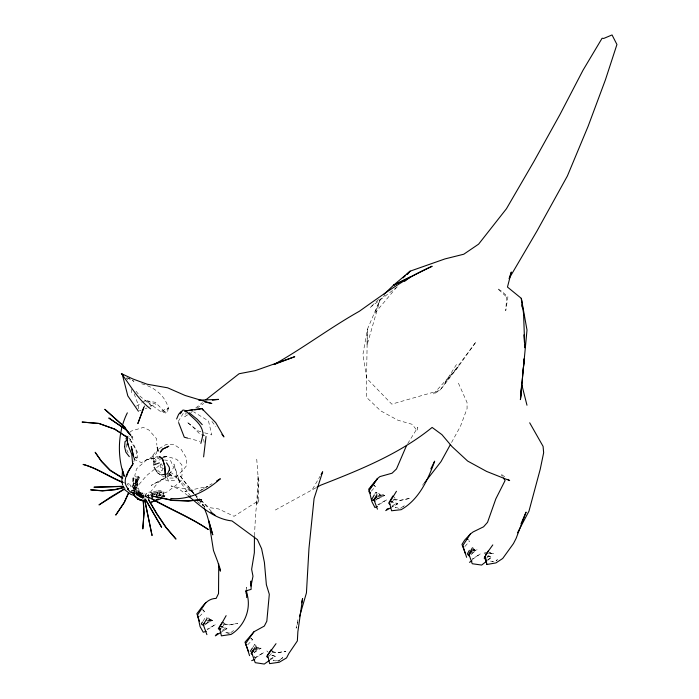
<?xml version="1.0" encoding="UTF-8"?>
<svg xmlns="http://www.w3.org/2000/svg" width="699" height="699" viewBox="0 0 699 699"><rect width="100%" height="100%" fill="white"/><g stroke="black" fill="none" stroke-linecap="round" stroke-linejoin="round"><path stroke-width="0.52" stroke-dasharray="3.5 2.62" d="M138.489 492.83L139.512 494.918L137.913 495.818L137.921 493.477L138.69 492.847L139.66 493.494L140.534 495.696L139.284 496.744L136.724 494.682L136.445 493.127M254.453 535.766L255.633 513.713L259.067 481.401L258.036 476.115L256.559 456.823M126.379 443.769L126.318 448.88L128.127 452.62M138.271 476.657L137.974 479.881L136.637 479.435L137.651 479.418L137.572 480.056L136.558 480.064L135.737 479.217L136.628 476.648L138.271 476.657L137.388 479.217L135.737 479.217M135.405 489.789L135.248 486.923L136.419 484.774L135.685 482.948L132.653 483.769L132.522 486.198L134.112 489.169M139.284 496.744L140.062 493.721L142.858 495.032L143.662 496.867L142.867 498.23L139.284 496.744L140.342 495.582L142.011 496.412L140.953 497.574L141.172 494.376L142.011 496.412M156.497 451.493L156.34 453.616L152.6 456.613L141.416 462.555L134.016 459.418M134.051 489.571L134.357 486.696L135.003 486.478L136.095 490.086L135.693 489.02M153.684 496.439L152.155 496.369L152.207 497.33L153.701 496.998M150.984 498.474L152.05 492.393L148.983 492.026L148.267 494.184L148.616 496.508L150.023 498.929M135.921 495.923L136.471 492.585L135.886 494.324M246.118 589.991L246.668 587.326L246.668 589.371M297.975 619.716L296.123 628.165L297.949 621.944M163.059 495.189L164.029 491.205C157.004 494.726 148.634 496.91 140.849 494.901L138.105 490.986L141.705 498.064L144.475 498.527M135.125 482.301L136.008 479.706L137.589 479.636L137.45 482.791L136.078 482.441L137.056 482.38L137.004 483.009L136.025 483.07L135.125 482.301L136.716 482.231L137.589 479.636M148.092 499.042L148.555 497.461L147.008 493.415L146.353 493.363L145.514 497.024L146.012 498.885M152.05 492.393L151.333 494.551L148.267 494.184M135.886 481.122L136.2 480.161L137.371 480.222L137.991 485.054L136.078 484.992L135.886 482.31L135.886 481.122L137.79 481.183M136.052 484.617L136.34 483.752L137.397 483.813L137.956 488.173L136.235 488.112L136.06 485.691L136.052 484.617L137.773 484.678M133.806 461.672L134.898 458.352L134.391 458.719L137.642 457.565L137.17 451.58L131.744 442.799L128.808 435.923M125.628 439.155L126.676 436.22M142.823 402.222L145.567 400.518L160.534 411.528L165.803 413.013L167.201 409.238L168.38 408.041C164.868 395.11 153.85 386.888 141.329 383.69M154.287 463.192L155.012 461.392L160.508 459.54M141.137 495.006L141.993 492.917L145.008 493.52L145.811 495.582L145.313 496.867L141.137 495.006L144.143 495.608L145.008 493.52M258.831 500.484L256.699 505.185L258.036 476.115L258.831 500.484L234.043 516.299L218.638 508.959L208.818 507.553L200.194 499.462M162.002 491.301L161.6 492.175L158.551 492.76L157.686 490.934L160.298 490.471L161.801 490.235L162.002 491.301L157.887 492M157.397 492.061L155.772 493.311L154.06 493.485L153.396 492.856L153.177 491.738L155.72 491.214L157.179 490.943L157.397 492.061L153.396 492.856M422.65 485.246L423.611 483.324M169.918 472.507L171.744 473.022L176.707 477.059L175.169 480.117L168.739 481.183L163.129 478.972L151.22 485.377L171.491 474.315L158.079 482.546L147.07 496.307L138.979 494.988L137.38 492.69M178.228 421.593L183.47 412.96M451.528 442.528L460.449 426.32L467.089 408.548L467.028 402.467L457.504 381.121M140.953 497.574L141.722 496.203L143.662 496.867M374.813 494.018L375.835 492.21L377.093 492.917M312.549 489.143L320.011 476.334M139.748 494.062L140.613 492.673L142.509 493.485L142.395 496.395L140.744 495.608L139.748 494.062L141.652 494.866L142.509 493.485M407.727 443.568L417.827 427.351L417.154 430.776L412.244 424.354L397.914 420.23L380.667 410.837L366.241 397.076L367.377 329.29L380.177 299.487L384.913 295.013M456.464 364.511L445.368 382.187L458.299 366.678L476.159 341.671L439.872 390.383L433.179 394.271L458.299 366.678L439.872 390.383L391.789 404.144L366.713 378.316L362.903 354.533L367.377 329.29L367.001 345.236L380.177 299.487L374.664 313.44L396.237 287.743M202.937 621.28L205.689 616.999L207.018 617.811M253.003 647.117L254.654 644.539L256.804 646.575L254.654 644.539M169.385 474.132L173.658 467.509L170.643 460.728L164.562 460.012M153.483 461.497L153.02 455.154L156.104 451.292M153.771 461.952L156.41 458.64L159.206 458.64M167.061 475.949L169.036 473.468M375.765 500.37L380.343 494.953L377.932 492.751L380.343 494.953M470.916 554.831L474.839 550.192L472.673 547.448M135.038 489.108L146.641 475.521L155.746 468.321M391.178 502.869L395.11 498.326L394.376 497.068M486.757 557.942L490.698 553.407L489.903 552.114M371.335 491.152L375.346 486.574L373.921 484.914M464.922 546.461L469.606 541.131L468.697 540.816M254.305 652.333L257.686 648.637L255.546 646.601L257.686 648.637M205.366 624.81L210.119 619.664L207.725 617.4L210.119 619.664M269.036 656.186L273.082 651.844L272.584 650.699M137.956 493.171L139.057 492L140.665 492.935L141.049 494.525L140.385 495.233L137.956 493.171L139.573 494.106L140.665 492.935M221.539 627.667L224.938 624.076L222.719 621.691M247.682 644.827L252.514 639.734L251.325 638.213M199.477 616.448L204.405 611.503L203.077 609.79M378.517 299.487L369.911 307.674L397.652 286.625M496.045 560.93L497.417 559.646L495.006 561.681L489.982 561.026L492.795 561.743M137.913 495.818L139.127 494.743L140.534 495.696M187.253 414.83L184.728 416.875L187.323 415.04M195.703 408.024L202.457 402.572M129.804 432.314L131.421 431.021L143.339 427.412L148.852 429.981L156.602 438.771L156.847 445.123M133.596 458.955L136.069 456.971L136.427 452.07L134.54 446.111L131.124 441.375L128.398 440.108M185.034 414.315L186.388 413.24M156.567 467.666L159.057 465.7L163.505 468.854M487.509 560.511L491.685 557.26L487.553 556.011M230.836 632.586L234.672 629.738M471.93 553.538L477.102 549.711M190.783 412.593L192.513 411.37M196.838 408.312L203.758 403.419M403.14 506.539L404.372 505.674M270.19 659.891L275.249 656.335L270.041 654.657M222.273 630.393L225.847 627.894L227.053 628.506L221.627 631.905M472.419 559.41L480.501 553.765L471.921 559.235M403.402 506.294L400.239 508.418L395.25 507.474L399.05 508.645M253.99 652.77L260.893 648.13M255.38 657.951L263.977 652.403L254.777 657.759M391.938 506.085L396.516 503.184L397.696 503.813L392.165 506.958M207.096 629.825L215.676 624.425L207.42 629.021M220.648 632.49L227.053 628.506L218.804 625.981M136.401 406.198L141.906 402.79M378.509 504.905L387.01 499.671L377.818 504.669M487.666 559.716L491.685 557.26L487.64 556.186M136.724 494.682L138.28 493.756L139.512 494.918M159.18 448.644L166.545 444.267L173.623 444.258L181.085 449.265L186.074 457.373L186.685 465.482L182.684 470.497L174.759 478.064L167.113 478.064M138.297 493.048L137.31 493.625L136.087 492.751M199.171 491.231L212.068 483.638M200.901 490.322L208.049 486.338L184.903 491.327L193.518 490.628L171.045 485.954L179.25 489.204L187.358 495.215M391.003 507.491L397.696 503.813L389.876 501.209M275.336 510.017L315.948 487.788M158.175 495.32L167.411 491.825L176.733 484.669L181.224 480.781L182.02 474.77L181.871 464.922L176.725 459.313L167.428 456.587L162.474 456.447M269.866 659.218L275.249 656.335L270.129 654.806M204.859 624.111L212.679 620.205L204.921 624.137M133.098 489.23L135.501 488.033L136.987 490.025M376.7 499.278L384.66 495.469L376.438 499.462M137.668 491.991L135.283 493.013L136.34 494.857L138.725 493.844L138.018 492.087M139.372 410.89L141.294 410.164M145.13 408.705L147.052 407.98M135.457 482.791L134.767 483.752L135.789 484.136L135.457 482.791L134.767 483.752M149.944 406.25L155.903 404.144L145.567 400.518L155.475 402.397L165.803 413.013M159.59 495.993L160.919 495.574M472.253 551.231L477.225 549.729L472.227 551.03M471.065 550.393L475.879 548.942L470.977 550.462M152.032 497.059L154.025 496.473M158.516 456.325L146.973 459.601L136.558 468.811L134.855 475.241L136.873 483.944L133.937 487.439L137.266 485.386L138.612 479.243L140.377 476.22L139.485 477.041L133.684 476.875L132.758 478.326L132.889 481.812L134.706 488.898M136.419 484.774L133.395 485.595L132.653 483.769M254.794 649.825L261.085 648.148L255.318 649.432M255.668 648.384L259.74 647.3L254.654 648.716M207.454 621.455L212.679 620.205L207.446 620.878M208.302 620.065L211.351 619.34L206.24 620.668M377.32 495.984L383.401 494.604L378.43 495.827M378.421 496.884L384.66 495.469L378.316 496.264M156.375 495.678L160.866 494.508L159.512 493.005L158.97 493.555L157.825 492.463L157.214 492.612L157.205 494.036L156.218 493.975L156.375 495.678L156.218 493.975M148.171 499.138L150.145 498.702M152.906 493.616L152.959 495.469L152.793 492.795L151.866 492.952L151.945 493.669L153.465 493.477L154.496 494.455L154.986 493.966L156.218 495.32M160.962 457.539L146.973 459.601L157.922 457.854M162.046 457.382L167.428 456.587L162.142 457.295M136.025 487.684L131.98 487.806L133.422 488.793L135.073 487.29L136.025 487.684L136.663 490.532M159.337 495.268L161.198 495.224M150.503 497.767L144.352 497.845L138.952 495.949L134.724 492.279M487.43 553.477L484.424 553.363L483.219 552.236L488.182 552.848M488.435 553.521L494.141 553.582L489.178 552.97M159.023 495.014L161.041 495.102M152.006 494.84L152.155 496.369L152.006 494.84L152.906 494.892L152.915 493.608L151.945 493.669M272.234 652.385L277.372 652.735L285.908 651.215L278.036 652.63L271.92 651.695M222.946 624.452L229.167 624.915L237.704 623.386L229.831 624.801L223.68 623.805M146.475 497.295L148.555 497.461M393.126 499.706L400.055 500.388L410.383 498.273L400.649 500.301L392.768 498.85M168.817 473.843L172.26 476.482L176.707 477.059M230.067 633.154L224.912 632.333L228.8 633.425M204.938 435.608L200.316 434.49L191.919 426.023L186.93 422.056L198.359 430.995L203.523 432.498M187.419 438.046L199.958 441.322M220.797 626.505L225.847 627.894M204.562 432.803L211.797 434.909L208.494 420.981L193.623 411.816M252.514 639.734L250.382 637.925M389.85 501.166L396.516 503.184M375.346 486.574L373.021 484.634M204.405 611.503L202.09 609.423M162.605 476.325L164.405 477.024M134.732 457.137L137.056 458.125M143.548 497.373L138.245 495.102L135.431 492.847M122.806 482.17L124.772 483.061M126.965 377.565L133.99 381.357L128.529 378.22M473.538 549.431L474.839 550.192M133.02 439.549L130.678 436.027M128.808 438.352L130.73 439.671L128.074 437.923M157.467 472.646L162.386 475.958M157.397 472.83L160.866 475.163M271.64 650.821L273.082 651.844M489.117 552.254L490.698 553.407M223.365 622.905L224.938 624.076M504.765 476.893L500.694 473.817L502.345 476.342M197.336 501.489L203.042 505.962M136.253 489.868L137.546 490.899M157.677 470.392L161.696 473.66M151.84 406.154L140.123 396.263L134.426 389.221M126.021 377.949L127.568 379.304L127 378.727M266.826 650.918L268.128 652.115M193.92 493.581L177.459 478.151L173.929 464.022L179.695 482.153L177.459 478.151L190.818 496.386M194.706 494.324L199.407 498.728M136.707 492.673L138.813 494.315L139.538 493.643L138.821 491.86M169.394 473.503L172.26 476.482M211.413 511.353L201.364 500.781L203.357 505.823M131.482 435.879L132.889 437.487L131.325 435.975M193.317 493.398L179.521 475.11L194.173 493.59M196.017 496.613L198.053 499.025M198.726 499.829L204.816 507.072M194.838 494.429L198.167 498.632M198.831 499.47L204.824 507.028M211.911 421.462L215.921 426.617M375.835 492.21L376.979 493.695M166.947 477.417L168.739 481.183M254.235 656.204L255.476 659.131M134.182 393.808L138.175 404.564L138.35 409.343M203.654 439.348L204.134 442.406M134.54 491.266L133.465 480.213L133.99 478.334L132.871 485.674L133.081 489.719M163.112 493.87L163.024 492.821L163.05 494.394M153.02 455.154L153.841 466.224M156.27 494.621L156.427 496.736M152.059 495.425L152.207 497.33M155.012 461.392L155.134 464.992M131.578 389.221L131.622 393.528M506.679 297.031L505.753 310.732L507.911 296.822L501.489 291.116L497.461 288.53L506.679 297.031M133.457 478.666L132.889 481.812L133.457 478.666M143.19 495.844L142.701 498.536L143.278 496.473L146.344 496.998L145.584 494.962L143.505 494.577L143.19 495.844M160.665 464.171L160.49 467.998L161.888 470.943L162.937 468.959L162.78 466.644L161.373 463.786L160.665 464.171M168.38 408.041L167.507 411.929L160.534 411.528L168.38 408.041M144.492 405.647L143.758 407.639L144.492 405.647M136.978 480.44L136.27 481.061L137.432 481.122L136.978 480.44M137.039 483.996L136.401 484.564L137.458 484.617L137.039 483.996M281.007 658.965L277.975 661.525L273.108 660.153L278.272 660.983L282.877 657.567L281.007 658.965M129.044 483.656L127.262 483.988L129.201 486.355L131.298 486.408L129.044 483.656M139.354 494.044L138.664 488.024L139.354 494.044M157.266 494.674L157.205 492.62L157.266 494.674"/><path stroke-width="1.05" d="M254.445 536.832L254.349 552.76L251.631 569.318L252.994 576.203L250.985 586.05L251.063 581.009L251.116 589.371L245.934 590.882L246.179 593.792M218.752 563.936L218.525 593.591L216.157 598.396C206.546 598.527 202.16 607.169 196.856 613.687L199.477 621.297M122.587 469.134L121.853 480.755L122.552 484.722M124.658 446.565L125.016 441.663L127.489 439.68M509.37 277.686L511.345 272.025L507.465 287.062L521.34 298.377L527.002 330.042L520.432 399.583L521.585 385.245M522.948 372.733L524.233 358.639L520.432 399.583M203.61 456.866L206.03 436.491M301.662 602.818L302.58 598.597L297.87 631.713L297.355 640.931L288.897 653.399L286.546 657.925L279.233 662.259L269.622 663.631L267.708 655.286L276.018 643.674M200.849 443.402L202.937 434.988M128.004 488.653L127.83 489.344L130.704 492.323L134.252 493.311L132.924 492.734L134.558 494.674M299.46 616.754L306.442 592.892L308.967 548.4L314.078 498.483L322.676 471.764L321.077 474.507M126.536 476.526L128.153 471.825L133.247 463.323M520.965 523.848L526.085 512.105L516.089 538.457L513.459 543.577L502.712 558.475L495.993 562.896L486.854 564.504L485.167 556.439L485.849 554.56L492.795 544.914M128.179 488.426L127.83 489.344L127.9 488.575C121.443 480.999 127.987 471.196 132.714 464.617L131.744 454.219L127.629 444.136L126.755 436.167L127.637 441.13M176.629 418.981L178.638 414.254L183.007 410.025L186.808 410.82M406.608 445.368L396.482 468.95L392.069 473.206L379.88 476.604L377.635 478.422L370.391 487.369L377.635 478.422L369.212 490.462L371.877 501.681L374.944 507.57L377.425 506.373M127.34 412.838C117.764 431.694 116.995 456.473 124.221 476.377L123.05 471.205M128.581 492.751L124.221 502.406L115.746 515.102L124.317 502.502L128.695 492.865M169.595 469.282L167.498 473.922L161.355 474.883M430.82 468.872L434.664 461.165C427.937 479.776 419.085 499.47 401.13 509.685L391.58 510.768L389.535 502.59L396.447 491.283M253.047 651.407L253.964 649.598L251.876 653.312L255.214 662.669L264.283 664.05L269.342 660.485M517.496 532.839L528.968 511.144L540.231 469.247L543.647 452.751L543.088 446.381L529.693 422.799M450.471 444.433L441.025 461.593L424.616 482.712M469.361 550.314L467.334 553.949L468.662 555.163M472.323 547.902L468.278 555.163L469.614 556.378M374.297 494.918L371.737 499.436L373.013 500.598L374.97 498.273M376.91 494.56L373.843 499.977L375.118 501.139M488.321 550.969L484.189 558.16L485.447 559.453M226.127 615.653L219.477 627.492L221.4 635.845L231.037 634.439C245.34 625.622 252.409 606.872 245.934 590.882M392.855 495.975L388.67 503.14L389.867 504.381M509.038 278.63L536.858 231.238L567.378 175.999L588.13 126.257L605.421 79.826L616.937 44.5L612.044 34.95L603.744 38.436L602.092 38.253L582.983 70.284L560.03 114.4L533.791 161.705L506.46 208.721L478.605 244.152L463.769 254.226L444.983 258.91L410.147 271.16L393.388 285.358L383.996 294.279M207.184 618.266L203.418 624.347L203.986 625.116M222.168 622.556L218.324 628.576L219.503 629.834L220.858 628.392M202.387 622.136L201.286 623.849L202.535 625.081L204.597 622.923M250.251 651.407L252.453 647.973M254.995 647.457L251.142 653.478L252.278 654.552M503.446 478.029L505.089 480.554L495.844 498.841L487.535 522.328L483.559 526.81L473.101 531.939L470.401 533.975L462.782 545.648L466.626 557.339M271.133 649.677L266.651 656.483L267.691 657.637M205.821 602.547L197.572 614.945L200.071 626.592L203.252 632.219L206.196 631.311M180.115 413.843L181.723 411.493L180.176 412.628M180.595 413.161L181.723 411.493M470.462 552.883L471.528 551.31L469.081 554.735M188.171 495.818C201.006 506.513 214.593 519.139 231.946 520.904L257.415 539.619L261.609 548.732L264.405 562.346L266.371 584.714L269.307 594.281L266.826 621.201L264.327 626.068L253.999 631.747L245.664 643.508L249.56 655.653M374.481 499.654L376.927 496.57L374 499.907L377.451 509.178M160.403 452.104L162.797 449.142L168.791 446.25L162.614 449.055L160.22 452M407.368 274.48L410.147 271.16L406.993 274.139M123.557 375.468L122.814 376.324L127.812 395.896L138.419 411.257M372.296 485.036L368.67 489.178L370.234 493.241M251.387 652.482L253.422 650.271M470.401 533.975L464.66 540.109L461.96 544.399L465.298 553.337M253.999 631.747L244.965 642.206L248.503 651.494M403.052 277.87L405.42 275.633M205.829 399.845L239.093 373.738L255.205 370.653L294.742 356.708L274.017 364.537C303.279 348.102 330.068 327.744 359.347 311.273C382.633 294.768 405.822 277.634 432.157 266.249L393.388 285.358L410.654 276.76L404.59 281.356M486.679 561.157L481.672 565.063L472.227 563.735L469.431 555.731M216.026 634.762L217.808 633.512M386.451 509.571L388.277 508.409M215.292 635.872L220.718 632.473M123.985 489.143L111.167 496.692L98.987 504.905L124.955 488.811M216.681 480.929L220.36 478.763C206.956 490.733 189.176 500.353 170.713 498.448M385.708 510.62L390.322 508.007M316.892 487.273L320.675 485.202C359.636 469.946 399.382 454.097 432.122 427.43L441.925 434.647L452.008 446.591L467.64 461.052L486.626 471.441L509.65 480.589L508.024 479.357M469.448 562.293L472.052 561M150.713 502.467L158.385 498.85M131.639 490.418L137.083 491.362M251.701 660.642L254.532 659.506M153.562 464.992L159.398 462.878M151.866 501.943L161.032 498.754M124.003 487.299L114.994 489.492L102.5 490.715L90.652 489.824L102.491 490.908L114.968 489.772L123.976 487.614M194.663 409.929L201.897 408.583L215.738 422.659L223.933 436.919L221.933 434.341M161.644 496.369L164.684 495.844M185.751 410.89L201.897 408.583L203.234 410.296M187.201 410.654L192.802 409.815M212.374 400.247L218.551 399.382L198.752 400.169M123.496 486.242L93.954 487.229L123.443 486.46M134.217 495.39L130.862 494.411L124.055 489.23M204.755 401.986L211.823 403.498L185.086 395.459L167.611 387.805L147.139 384.214L132.845 378.954L121.408 373.616C130.765 385.848 137.93 399.662 150.687 408.906M154.715 496.657L172.146 500.44L188.223 501.043L201.609 499.645L188.267 500.851L172.19 500.161L154.75 496.334M142.797 500.309L137.764 499.086L134.365 495.705M187.419 438.046L184.283 437.233L178.612 422.572M184.676 411.44L187.105 412.157C193.448 418.963 203.243 424.59 203.016 435.267M370.007 492.673L368.775 491.65M143.531 501L137.764 499.086L141.277 500.484M467.194 539.104L468.094 539.418M122.806 482.17C109.262 476.814 97.301 468.068 83.067 464.407C97.231 468.321 109.158 477.085 122.692 482.493M150.949 498.457C169.778 509.379 190.163 517.312 208.276 529.51C190.268 517.103 169.883 509.099 151.054 498.125M163.155 495.871L164.536 496.639L163.094 495.774M122.762 477.967L110.32 470.287L101.477 461.191L95.16 452.262L101.407 461.366L110.215 470.541L122.648 478.247M141.792 500.729L134.846 496.299L133.002 492.778L131.246 491.642M127.926 437.775L114.671 429.099L98.9 423.445L82.063 422.065L98.996 423.498L114.802 429.212L127.192 437.347M210.679 511.834L214.995 515.128M189.053 412.672L197.197 419.26L202.256 424.669M159.599 456.622L162.762 459.453L164.824 466.312L165.488 477.268L164.684 466.233L162.605 459.313L159.433 456.456M121.408 373.616L123.007 375.075M124.955 427.29L104.78 409.291L124.824 427.238L129.647 434.35M462.983 546.146L463.778 547.055M130.783 435.075L125.855 429.431L108.791 417.993L125.724 429.527L130.626 435.171M129.315 456.674L125.82 452.131L124.536 446.469M245.856 644.609L246.485 645.413M197.546 616.055L198.245 616.964M166.545 462.825L169.289 467.29L169.534 470.497M154.173 467.299L156.917 471.755M148.511 499.934L156.733 513.879L166.004 527.57L175.991 539.095L166.117 527.448L156.891 513.686L148.686 499.706M145.296 499.313L161.626 527.264L145.401 499.13M204.16 507.832L206.948 514.892L212.767 534.849L208.721 520.589L213.483 550.532L217.765 561.821L220.403 571.135L219.582 567.011M203.505 625.352L206.904 634.648M521.926 385.271L526.976 405.219M144.78 499.907L152.059 535.548L144.649 500.012M485.167 556.439L486.854 564.504M127.987 443.114L128.345 445.106M521.559 301.601L521.34 298.377L523.568 313.51L524.809 347.752L524.582 344.537M521.786 304.816L521.943 306.966M523.901 334.873L524.433 342.388M134.287 490.2L134.426 492.349M143.295 500.161L144.029 513.197L142.806 528.925L143.95 513.215L143.19 500.187M158.096 451.021L157.336 447.255L157.869 451.082M246.668 590.402L246.668 597.566M143.758 407.639L137.843 423.594L143.758 407.648M133.107 454.577L131.298 446.574L133.649 457.146L133.107 454.577"/></g></svg>
